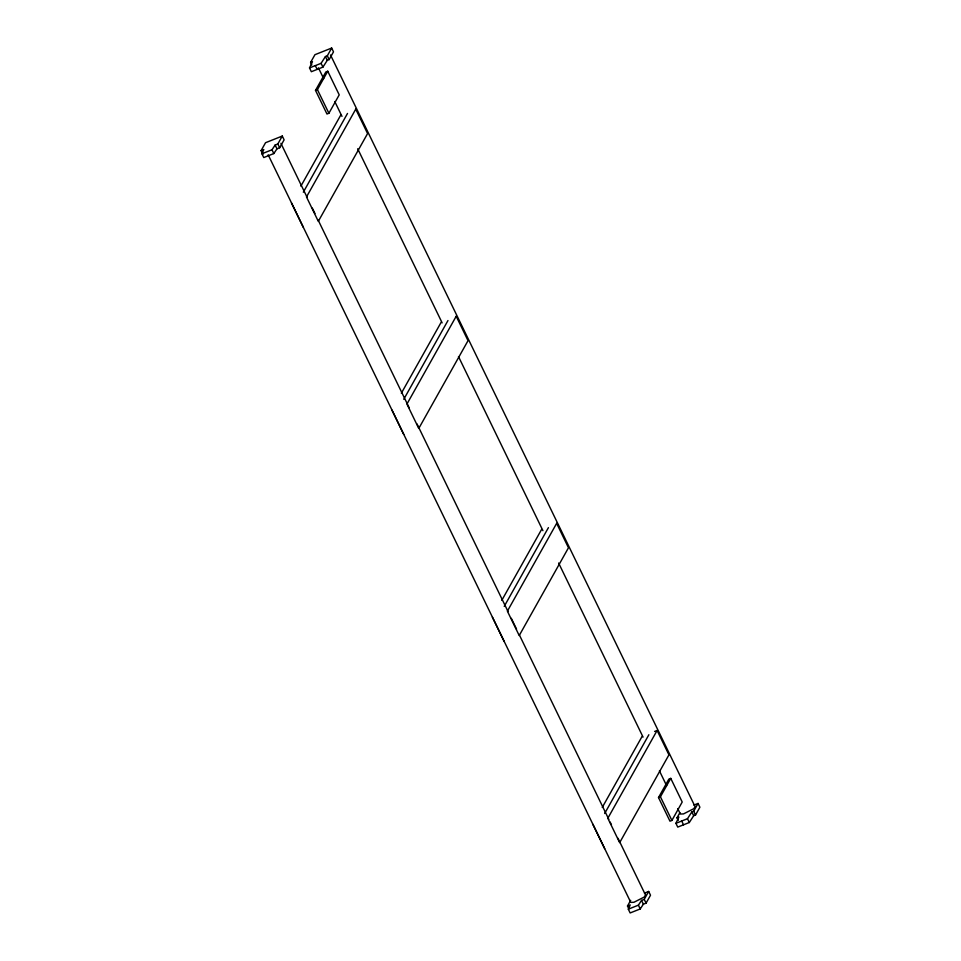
<?xml version="1.0" encoding="UTF-8"?>
<svg xmlns="http://www.w3.org/2000/svg" width="961" height="961" viewBox="0 0 961 961"><rect width="100%" height="100%" fill="white"/><g stroke="black" fill="none" stroke-linecap="round" stroke-linejoin="round"><path stroke-width="1.44" d="M261.104 150.625L265.548 142.708L282.282 136.054L284.108 139.838L279.675 147.754L276.984 148.823L273.825 153.556L263.758 157.556L261.921 153.772L263.794 149.556L261.104 150.625L262.942 154.409M644.495 893.117L648.675 891.448L650.513 895.232L646.068 903.148L643.377 904.217L640.218 908.95L630.152 912.95L628.326 909.166L630.188 904.95L627.497 906.019L628.722 908.541M310.595 62.441L314.944 54.693L331.665 48.05L333.503 51.834L329.155 59.582L327.281 60.327L322.92 67.114L311.352 71.715L309.514 67.931L312.457 61.708L310.595 62.441L311.82 64.964M693.878 805.102L698.058 803.444L699.896 807.228L695.548 814.976L693.674 815.721L689.313 822.508L677.745 827.097L675.919 823.325L678.862 817.09L676.988 817.835L678.214 820.358M261.921 153.772L271.987 149.772L275.146 145.039L277.837 143.97L282.282 136.054M309.514 67.931L321.082 63.33L325.443 56.543L327.317 55.798L331.665 48.05M315.508 90.382L325.839 71.979L327.749 71.222L339.221 94.863L328.89 113.266L326.968 114.023L315.508 90.382L317.418 89.625L327.749 71.222M300.889 186.146L340.735 115.14M303.328 192.2L347.51 113.446M401.338 393.241L441.183 322.235M403.776 399.295L447.97 320.542M501.798 600.349L541.644 529.343M504.225 606.403L548.419 527.649M602.247 807.444L642.092 736.438M604.673 813.499L648.867 734.745M657.108 730.468L607.832 818.255L619.665 842.653L668.94 754.865L657.108 730.468L654.597 731.465M658.513 797.546L668.844 779.143L670.754 778.374L682.214 802.027L671.895 820.43L669.973 821.187L658.513 797.546L660.423 796.789L670.754 778.374M627.497 906.019L630.668 900.361M676.988 817.835L679.895 812.67M628.326 909.166L638.392 905.166L641.54 900.433L644.23 899.364L648.675 891.448M675.919 823.325L687.475 818.724L691.836 811.937L693.71 811.192L698.058 803.444M330.5 54.957L695.055 806.567L693.902 808.645L683.511 813.919L680.364 814.027L677.745 808.633M327.317 55.798L329.155 59.582M693.71 811.192L695.548 814.976M325.443 56.543L327.281 60.327M691.836 811.937L693.674 815.721M321.082 63.33L322.92 67.114M687.475 818.724L689.313 822.508M318.427 67.811L323.665 78.61M334.788 101.554L341.984 116.389M357.696 148.775L442.132 322.848M458.493 356.579L542.917 530.652M558.629 563.038L643.065 737.111M659.426 770.842L666.622 785.69M315.304 65.624L317.142 69.408M681.697 821.018L683.535 824.802M317.418 89.625L328.89 113.266M660.423 796.789L671.895 820.43M280.912 143.321L307.088 197.305M312.325 208.093L314.944 213.498M318.223 220.237L409.194 407.8M417.05 423.993L508.033 611.568M511.3 618.307L516.538 629.107M519.156 634.5L608.818 819.373M610.127 822.063L611.436 824.766M617.983 838.256L645.48 894.931L644.314 897.009L633.924 902.283L630.776 902.391L268.179 154.829M277.837 143.97L279.675 147.754M644.23 899.364L646.068 903.148M275.146 145.039L276.984 148.823M641.54 900.433L643.377 904.217M271.987 149.772L273.825 153.556M638.392 905.166L640.218 908.95M291.471 202.927L303.304 227.325M391.92 410.023L403.752 434.42M492.38 617.13L504.213 641.516M592.829 824.226L604.661 848.623M355.75 109.17L306.487 196.957L318.307 221.354L367.582 133.567L355.75 109.17M456.199 316.265L406.935 404.052L418.768 428.45L468.031 340.662L456.199 316.265M556.647 523.373L507.384 611.16L519.216 635.557L568.48 547.77L556.647 523.373"/></g></svg>
